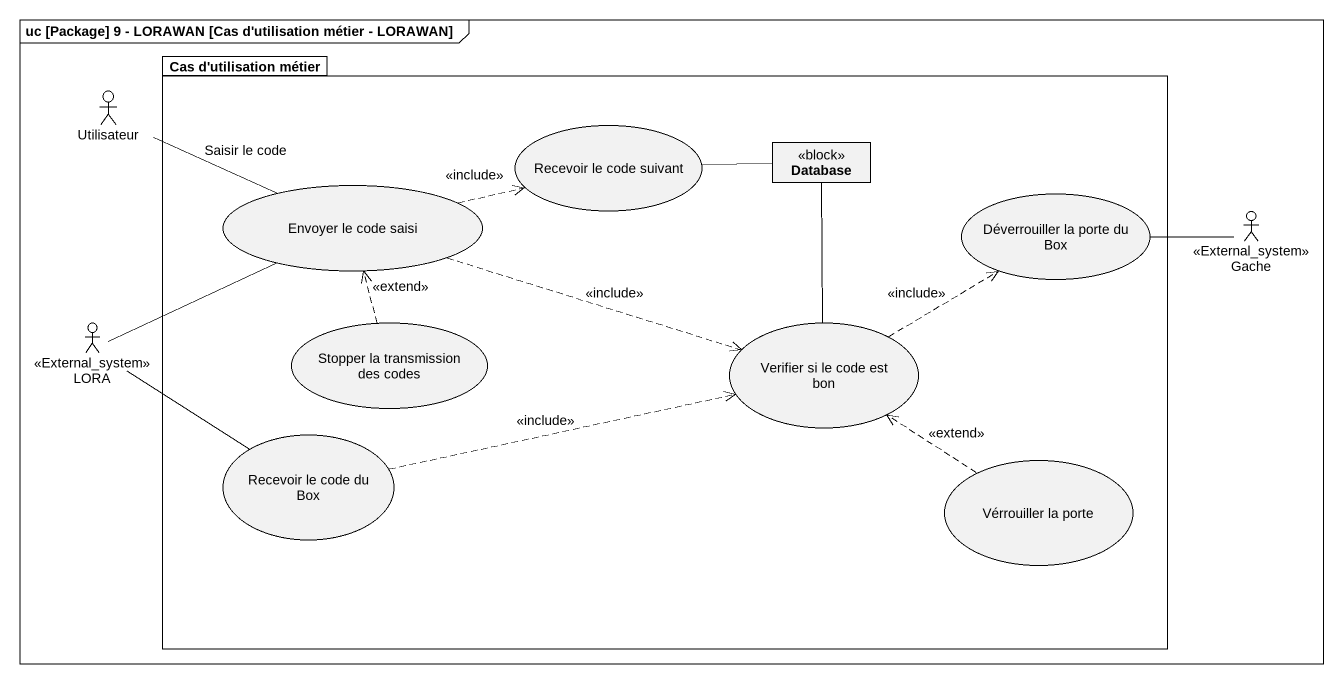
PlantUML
@startuml
mainframe uc [Package] 9 - LORAWAN [Cas d'utilisation métier - LORAWAN]
allowmixing
hide circle
hide empty members
package "Cas d'utilisation métier" as Cas_d_utilisation_métier {
  usecase "Recevoir le code suivant" as Recevoir_le_code_suivant
  class "Database" as Database_ <<block>>
  usecase "Envoyer le code saisi" as Envoyer_le_code_saisi
  usecase "Déverrouiller la porte du Box" as Déverrouiller_la_porte_du
  usecase "Stopper la transmission des codes" as Stopper_la_transmission_des
  usecase "Verifier si le code est bon" as Verifier_si_le_code_est_bon
  usecase "Recevoir le code du Box" as Recevoir_le_code_du_Box
  usecase "Vérrouiller la porte" as Vérrouiller_la_porte
}
actor Utilisateur
actor Gache <<External_system>>
actor LORA <<External_system>>
Utilisateur "Saisir le code" -right- Envoyer_le_code_saisi
Recevoir_le_code_suivant -right- Database_
Envoyer_le_code_saisi .right.> Recevoir_le_code_suivant : <<include>>
Envoyer_le_code_saisi .right.> Verifier_si_le_code_est_bon : <<include>>
Déverrouiller_la_porte_du -right- Gache
LORA -right- Envoyer_le_code_saisi
LORA -- Recevoir_le_code_du_Box
Stopper_la_transmission_des .up.> Envoyer_le_code_saisi : <<extend>>
Verifier_si_le_code_est_bon -up- Database_
Verifier_si_le_code_est_bon .right.> Déverrouiller_la_porte_du : <<include>>
Recevoir_le_code_du_Box .right.> Verifier_si_le_code_est_bon : <<include>>
Vérrouiller_la_porte .up.> Verifier_si_le_code_est_bon : <<extend>>
@enduml
